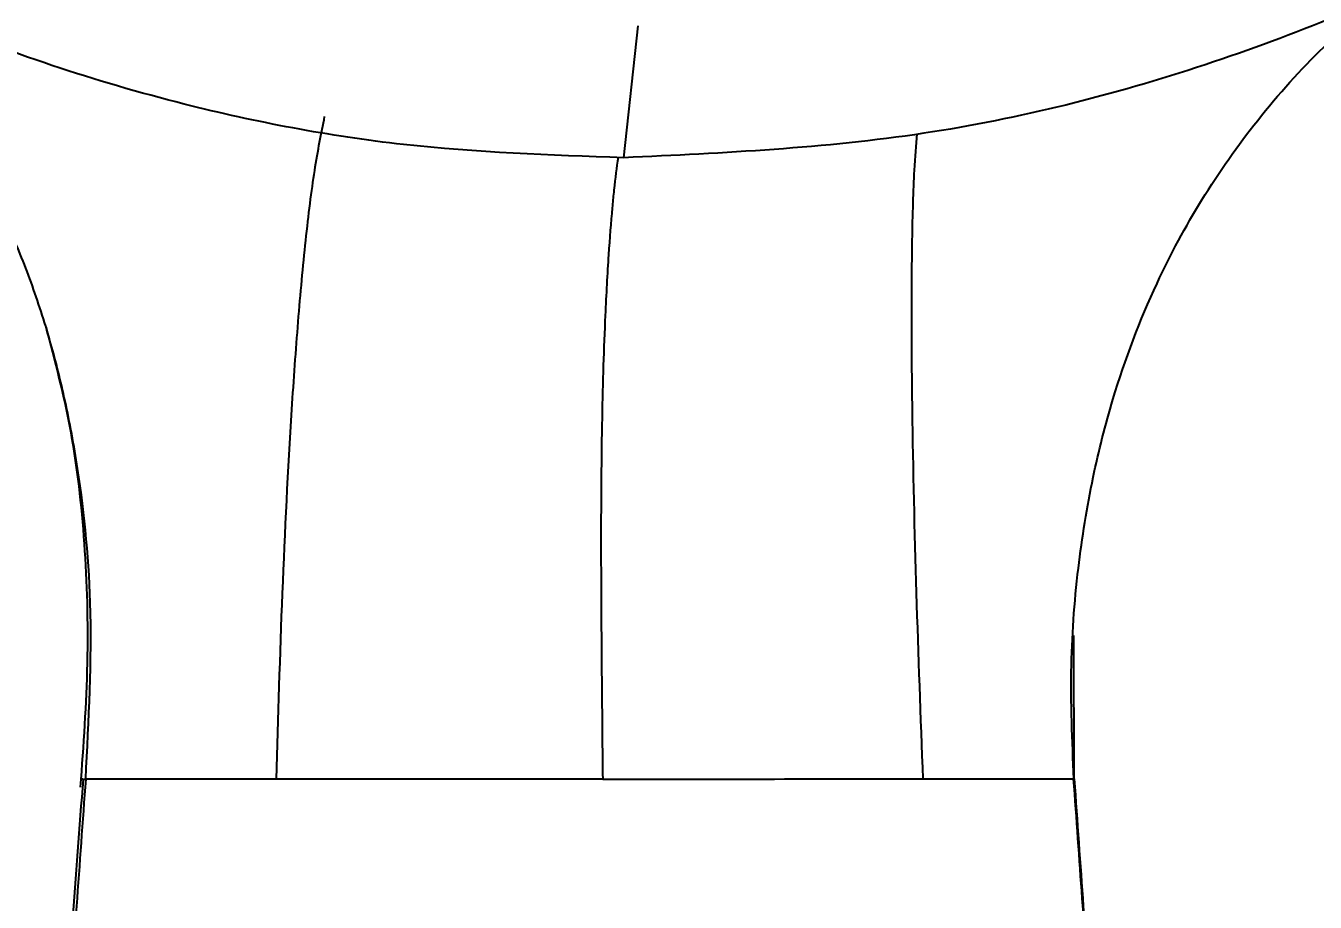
# Model space of a CAD drawing. Header units: millimetres. Extents: x 6110 to 6704, y -3675 to -2835.
# Drawn here: x 6317.63 to 6325.52, y -3205.04 to -3199.68 of the extents above; entities that cross this region are included whole.
import ezdxf

# ---------------------------------------------------------------- set-up
doc = ezdxf.new("R2010")
doc.units = ezdxf.units.MM
doc.header["$LTSCALE"] = 0.1
doc.layers.get('0').update_dxf_attribs({"lineweight": 13})
doc.layers.add('DIM', color=3, linetype='Continuous', lineweight=9)
doc.styles.get("Standard").update_dxf_attribs({"font": 'arial.ttf'})
doc.dimstyles.new('ISO-25', dxfattribs={"dimtxt": 2.5, "dimasz": 2.5, "dimexe": 1.25, "dimexo": 0.625, "dimtad": 1, "dimlfac": 5, "dimtxsty": 'Standard', "dimcen": 2.5, "dimadec": 0, "dimazin": 0, "dimtfac": 1, "dimtmove": 0, "dimatfit": 3, "dimfxl": 0, "dimarcsym": 0})

# ---------------------------------------------------------------- blocks, each defined once
blk = doc.blocks.new('*D64')
at = {"layer": 'Defpoints', "color": 0}
for p in [(6307.9519, -3094.4706), (6411.4918, -3594.1641), (6420.3266, -3594.1641)]:
    blk.add_point(p, dxfattribs=at)
at = {"layer": 'DIM', "color": 0, "lineweight": -2}
for p, q in [((6308.5769, -3094.4706), (6421.5766, -3094.4706)), ((6420.3266, -3098.4706), (6420.3266, -3590.1641)), ((6412.1168, -3594.1641), (6421.5766, -3594.1641))]:
    blk.add_line(p, q, dxfattribs=at)
at = {"layer": 'DIM', "color": 0}
for points in [[(6419.6599, -3098.4706), (6420.9932, -3098.4706), (6420.3266, -3094.4706)], [(6419.6599, -3590.1641), (6420.9932, -3590.1641), (6420.3266, -3594.1641)]]:
    blk.add_solid(points, dxfattribs=at)
at = {"layer": 'DIM', "color": 0, "insert": (6417.0795, -3344.3173), "char_height": 4, "attachment_point": 5, "rotation": 90}
blk.add_mtext('(2280)', dxfattribs=at)

msp = doc.modelspace()

# ---------------------------------------------------------------- linework, layer by layer
at = {"linetype": 'Continuous', "lineweight": 25}
for p, q in [((6321.293, -3200.4848), (6321.3809, -3199.6774)), ((6324.0492, -3204.286), (6324.0465, -3203.4086)), ((6317.9892, -3204.2867), (6318.0012, -3204.2867))]:
    msp.add_line(p, q, dxfattribs=at)
for points, knots in [([(6321.293, -3200.4848), (6320.8419, -3200.4691), (6319.9316, -3200.4374), (6318.485, -3200.1606), (6316.9759, -3199.6585), (6315.4952, -3198.875), (6314.1777, -3197.8646), (6313.0843, -3196.6701), (6312.2263, -3195.3056), (6311.6675, -3193.8944), (6311.3755, -3192.4687), (6311.3229, -3191.1361), (6311.4712, -3189.8407), (6311.8197, -3188.5137), (6312.4334, -3187.1212), (6313.3515, -3185.7431), (6314.5158, -3184.505), (6315.8723, -3183.4637), (6317.4071, -3182.6293), (6318.9812, -3182.0699), (6320.5618, -3181.737), (6321.5761, -3181.6974), (6322.0888, -3181.6773)], [0, 0, 0, 0, 0.041768, 0.084276, 0.137195, 0.191649, 0.244568, 0.299021, 0.351941, 0.406395, 0.452689, 0.499999, 0.541767, 0.584275, 0.637195, 0.691649, 0.744569, 0.799023, 0.851943, 0.906397, 0.952691, 1, 1, 1, 1]), ([(6322.0888, -3181.6773), (6322.5399, -3181.6929), (6323.4501, -3181.7242), (6324.8965, -3182), (6326.4055, -3182.5015), (6327.8861, -3183.2845), (6329.2039, -3184.2963), (6330.2972, -3185.4904), (6331.1552, -3186.8551), (6331.738, -3188.3268), (6332.0396, -3189.8903), (6332.046, -3191.4736), (6331.7572, -3193.0595), (6331.1866, -3194.5759), (6330.3399, -3196.006), (6329.2566, -3197.2844), (6327.9474, -3198.3963), (6326.4733, -3199.2929), (6324.8497, -3199.9594), (6323.1116, -3200.3991), (6321.9071, -3200.4559), (6321.293, -3200.4848)], [0, 0, 0, 0, 0.041773, 0.084286, 0.13721, 0.19167, 0.244595, 0.299054, 0.351979, 0.406439, 0.459364, 0.513823, 0.566748, 0.621208, 0.674132, 0.728592, 0.781517, 0.835976, 0.888901, 0.94336, 1, 1, 1, 1]), ([(6318.0012, -3204.2867), (6318.0206, -3203.924), (6318.0563, -3203.2561), (6317.9812, -3202.5422), (6317.9078, -3202.1253), (6317.8668, -3201.9304), (6317.8235, -3201.7517), (6317.7585, -3201.5148), (6317.6627, -3201.2229), (6317.5316, -3200.9019), (6317.3816, -3200.5936), (6317.2539, -3200.371), (6317.1464, -3200.2036), (6317.0327, -3200.036), (6316.8584, -3199.8105), (6316.6669, -3199.5854), (6316.538, -3199.4727), (6316.4985, -3199.4381)], [0, 0, 0, 0, 0.184057, 0.338983, 0.377927, 0.414481, 0.448645, 0.480419, 0.552971, 0.625031, 0.6848, 0.759808, 0.783215, 0.80934, 0.887401, 0.965483, 1, 1, 1, 1]), ([(6324.0494, -3204.3295), (6324.0386, -3204.0958), (6324.0179, -3203.6479), (6324.0637, -3203.0136), (6324.1537, -3202.4568), (6324.3037, -3201.8657), (6324.523, -3201.29), (6324.8275, -3200.7251), (6325.1682, -3200.2414), (6325.5707, -3199.7913), (6325.8608, -3199.5559), (6326.0052, -3199.4386)], [0, 0, 0, 0, 0.11614, 0.222642, 0.318945, 0.404458, 0.540868, 0.649232, 0.763151, 0.882072, 1, 1, 1, 1]), ([(6319.1678, -3204.2866), (6319.1792, -3203.9071), (6319.2019, -3203.1485), (6319.2491, -3202.2019), (6319.3, -3201.4818), (6319.3465, -3200.9816), (6319.4013, -3200.5409), (6319.4426, -3200.3355), (6319.4633, -3200.2329)], [0, 0, 0, 0, 0.250192, 0.500126, 0.625195, 0.750191, 0.87511, 1, 1, 1, 1]), ([(6323.0855, -3200.3388), (6323.0799, -3200.409), (6323.0658, -3200.5833), (6323.055, -3200.9815), (6323.0514, -3201.4803), (6323.0578, -3202.201), (6323.08, -3203.1476), (6323.1084, -3203.9065), (6323.1226, -3204.2861)], [0, 0, 0, 0, 0.087946, 0.218138, 0.348411, 0.47876, 0.739245, 1, 1, 1, 1]), ([(6321.2581, -3200.4827), (6321.2493, -3200.5449), (6321.2401, -3200.6106), (6321.229, -3200.7224), (6321.2171, -3200.845), (6321.1982, -3201.0865), (6321.1751, -3201.5097), (6321.1569, -3202.1005), (6321.1531, -3202.6525), (6321.154, -3203.0221), (6321.1549, -3203.2036), (6321.1561, -3203.43), (6321.1593, -3203.7983), (6321.1623, -3204.1025), (6321.1642, -3204.2863)], [0, 0, 0, 0, 0.082748, 0.087301, 0.12039, 0.210401, 0.313474, 0.471188, 0.651366, 0.705555, 0.735385, 0.781158, 0.867776, 1, 1, 1, 1]), ([(6317.7573, -3201.5189), (6317.8122, -3201.7271), (6317.922, -3202.143), (6318.001, -3202.8389), (6318.0231, -3203.5693), (6317.9866, -3204.0806), (6317.9684, -3204.3353)], [0, 0, 0, 0, 0.251396, 0.502227, 0.751975, 1, 1, 1, 1]), ([(6317.9851, -3204.2867), (6317.9401, -3204.878), (6317.8473, -3206.0984), (6317.7452, -3207.9486), (6317.6468, -3209.8396), (6317.5636, -3211.7333), (6317.4585, -3214.5768), (6317.3573, -3218.3353), (6317.3383, -3221.4631), (6317.3289, -3223.0082)], [0, 0, 0, 0, 0.094878, 0.195825, 0.29694, 0.398177, 0.499478, 0.752743, 1, 1, 1, 1]), ([(6318.0013, -3204.2867), (6317.9633, -3204.8056), (6317.8872, -3205.8442), (6317.8092, -3207.3941), (6317.7302, -3208.9493), (6317.6603, -3210.5055), (6317.597, -3212.0635), (6317.5043, -3214.6635), (6317.4048, -3218.3114), (6317.38, -3221.4419), (6317.3675, -3223.0083)], [0, 0, 0, 0, 0.083099, 0.166342, 0.249595, 0.332862, 0.416145, 0.499452, 0.749543, 1, 1, 1, 1]), ([(6317.9852, -3204.2867), (6317.9838, -3204.2867), (6317.9742, -3204.2867), (6317.9801, -3204.2867), (6317.9851, -3204.2867)], [0, 0, 0, 0, 0.1527131, 1, 1, 1, 1]), ([(6319.1678, -3204.2866), (6319.0194, -3204.2866), (6318.7224, -3204.2866), (6318.3552, -3204.2867), (6318.0872, -3204.2867), (6318.0299, -3204.2867), (6318.0013, -3204.2867)], [0, 0, 0, 0, 0.250003, 0.499999, 0.749997, 1, 1, 1, 1]), ([(6321.1642, -3204.2863), (6320.8309, -3204.2864), (6320.1642, -3204.2864), (6319.5, -3204.2865), (6319.1678, -3204.2866)], [0, 0, 0, 0, 0.499998, 1, 1, 1, 1]), ([(6321.1642, -3204.2863), (6321.4962, -3204.2863), (6322.1604, -3204.2862), (6322.8019, -3204.2861), (6323.1226, -3204.2861)], [0, 0, 0, 0, 0.500001, 1, 1, 1, 1]), ([(6323.1226, -3204.2861), (6323.2623, -3204.2861), (6323.5416, -3204.286), (6323.8513, -3204.286), (6324.0463, -3204.286), (6324.0483, -3204.286), (6324.0492, -3204.286)], [0, 0, 0, 0, 0.250006, 0.500012, 0.750014, 1, 1, 1, 1]), ([(6324.8248, -3223.0071), (6324.8109, -3221.4608), (6324.7827, -3218.3317), (6324.6571, -3214.6787), (6324.5375, -3212.0476), (6324.4556, -3210.4704), (6324.3639, -3208.8948), (6324.2633, -3207.3199), (6324.1541, -3205.7882), (6324.0809, -3204.7731), (6324.0456, -3204.2846)], [0, 0, 0, 0, 0.247179, 0.500182, 0.584497, 0.66881, 0.753126, 0.837451, 0.921788, 1, 1, 1, 1]), ([(6324.0491, -3204.286), (6324.0862, -3204.8048), (6324.1605, -3205.8433), (6324.2717, -3207.3931), (6324.3713, -3208.9483), (6324.4622, -3210.5043), (6324.5434, -3212.0622), (6324.6624, -3214.6622), (6324.7886, -3218.3102), (6324.8182, -3221.4409), (6324.8331, -3223.0074)], [0, 0, 0, 0, 0.083093, 0.166331, 0.249579, 0.332841, 0.416121, 0.499426, 0.749521, 1, 1, 1, 1])]:
    msp.add_open_spline(points, degree=3, knots=knots, dxfattribs=at)

# ---------------------------------------------------------------- dimensions: what is measured, and where the dimension line sits
at = {"layer": 'DIM'}
dim = msp.add_linear_dim(base=(6420.3266, -3594.1641), p1=(6307.9519, -3094.4706), p2=(6411.4918, -3594.1641), angle=90, text='(2280)', dimstyle='ISO-25', override={"dimtxt": 4, "dimasz": 4, "dimlfac": 4, "dimadec": 1, "dimfxl": 1.25}, dxfattribs=at)
dim.commit()
dim.dimension.update_dxf_attribs({"geometry": '*D64', "text_midpoint": (6420.3266, -3344.3173), "dimtype": 160})

doc.saveas('drawing.dxf')
